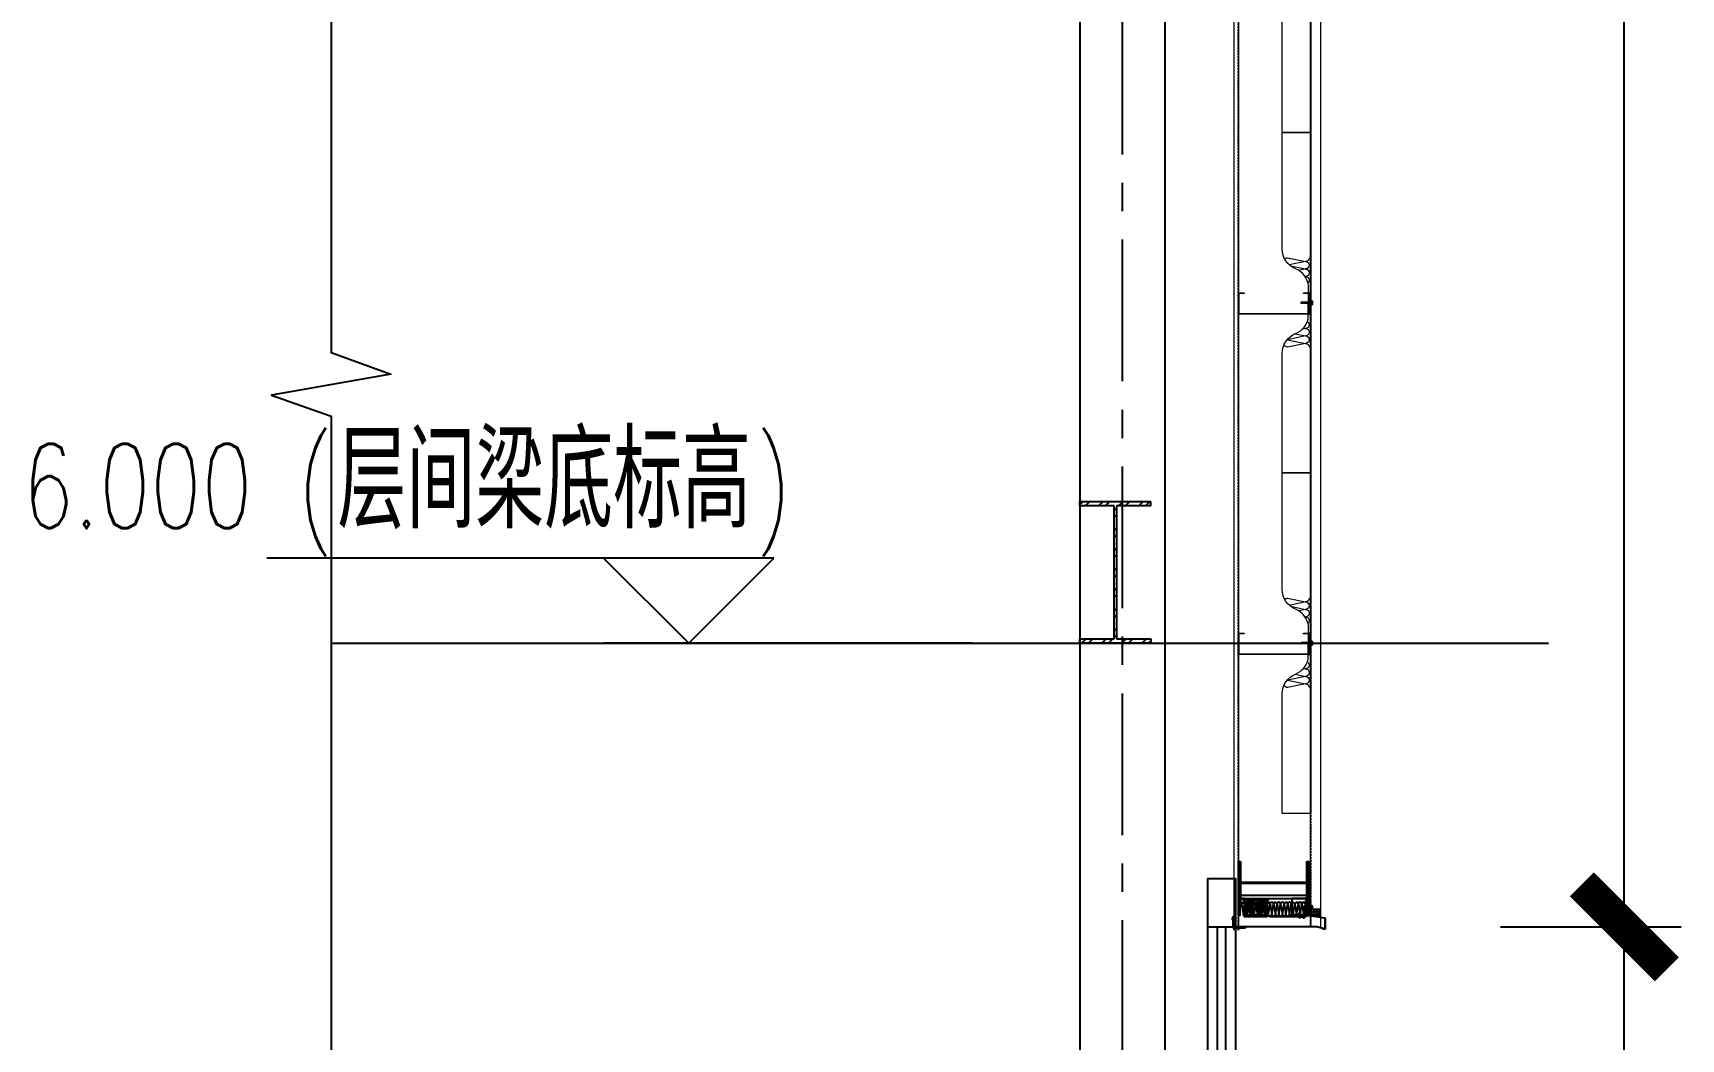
# Model space of a CAD drawing. Extents: x 220580 to 2027826, y -309201 to 71987.
# Drawn here: x 400218 to 406030, y -160675 to -157128 of the extents above; entities that cross this region are included whole.
import ezdxf
from ezdxf.enums import TextEntityAlignment as Align

# ---------------------------------------------------------------- set-up
doc = ezdxf.new("R2010")
doc.units = 0
for name, pattern in [('__DASH', [0.35, 0.25, -0.1]), ('CENTER', [2, 1.25, -0.25, 0.25, -0.25]), ('DOTE', [2.42, 2, -0.2, 0.02, -0.2]), ('ZN-DASH', [0.35, 0.25, -0.1])]:
    doc.linetypes.add(name, pattern=pattern)
for name, color, linetype in [('!ZN1-填充-8', 8, 'Continuous'), ('!ZN3-不锈钢板幕墙-7', 7, 'Continuous'), ('!ZN3-玻璃幕墙-4', 4, 'Continuous'), ('!ZN4-辅助材料-1', 1, 'Continuous'), ('!ZN4-配件-11', 11, 'Continuous'), ('!ZN5-钢材投影-40', 40, 'Continuous'), ('!ZN5-钢材断面-2', 2, 'Continuous'), ('!ZN6-虚线-8', 8, 'ZN-DASH'), ('0_SEALING', 40, 'Continuous'), ('1 轴线 辅助线', 1, 'CENTER'), ('11紧固件', 11, 'Continuous'), ('3符号', 173, 'Continuous'), ('A-AXIS-DOTE', 14, 'DOTE'), ('A-LIN-V', 9, 'Continuous'), ('A-WINDOW', 140, 'Continuous'), ('A_Hatch', 8, 'Continuous'), ('DIM', 173, 'Continuous'), ('DIM_ELEV', 3, 'Continuous'), ('Fill', 8, 'Continuous'), ('PUB_TEXT', 7, 'Continuous'), ('建-墙-填充', 8, 'Continuous'), ('建-柱-钢', 9, 'Continuous'), ('焊缝', 8, 'Continuous')]:
    doc.layers.add(name, color=color, linetype=linetype)
for name, color, linetype, lineweight in [('0_FLASHING', 6, 'Continuous', 25), ('0_PURLIN-CON', 253, 'Continuous', 15), ('0_SCREW RIVET', 4, 'Continuous', 15), ('彩钢板', 6, 'Continuous', 15), ('防火岩棉', 252, 'Continuous', 13)]:
    doc.layers.add(name, color=color, linetype=linetype, lineweight=lineweight)
doc.layers.add('0_INSULATION', color=252, linetype='Continuous', lineweight=9, transparency=0.2)
doc.styles.add('_TCH_DIM', font='SIMPLEX', dxfattribs={"bigfont": 'GBCBIG'})
doc.styles.add('DHTEXT-1', font='ROMANS.shx', dxfattribs={"width": 0.7, "bigfont": 'CHINESE.shx'})
doc.dimstyles.new('ZN200', dxfattribs={"dimscale": 200, "dimtxt": 2.5, "dimasz": 1.5, "dimexe": 1, "dimexo": 2, "dimgap": 0.9, "dimtad": 1, "dimdec": 0, "dimdsep": 46, "dimtxsty": 'DHTEXT-1', "dimblk": 'ARCHTICK', "dimcen": 2.5, "dimclrd": 173, "dimclre": 173, "dimclrt": 7, "dimazin": 2, "dimtfac": 1, "dimtdec": 0, "dimtix": 1, "dimtmove": 2, "dimatfit": 3, "dimfxl": 0, "dimtolj": 1, "dimtzin": 0, "dimarcsym": 0})

# ---------------------------------------------------------------- blocks, each defined once
blk = doc.blocks.new('_ArchTick')
at = {"color": 0, "linetype": 'ByBlock', "const_width": 0.4}
blk.add_lwpolyline([(-0.5, -0.5), (0.5, 0.5)], dxfattribs=at)
blk = doc.blocks.new('*D866')
at = {"layer": 'Defpoints', "color": 0, "ltscale": 2, "transparency": 16777216}
for p in [(404993.2, -150779.4), (405830.1, -150779.4), (404993.2, -160279.4)]:
    blk.add_point(p, dxfattribs=at)
at = {"layer": 'DIM', "color": 173, "linetype": 'ByBlock', "lineweight": -2, "ltscale": 2, "transparency": 16777216}
for p, q in [((405393.2, -150779.4), (406030.1, -150779.4)), ((405830.1, -160279.4), (405830.1, -150779.4)), ((405393.2, -160279.4), (406030.1, -160279.4))]:
    blk.add_line(p, q, dxfattribs=at)
at = {"layer": 'DIM', "color": 173, "lineweight": -2, "ltscale": 2, "transparency": 16777216, "xscale": 300, "yscale": 300, "zscale": 300}
for p, rotation in [((405830.1, -150779.4), 90), ((405830.1, -160279.4), 270)]:
    blk.add_blockref('_ArchTick', p, dxfattribs=dict(at, rotation=rotation))
at = {"layer": 'DIM', "color": 7, "ltscale": 2, "transparency": 16777216, "insert": (405400.1, -155529.4), "char_height": 500, "attachment_point": 5, "rotation": 90, "style": 'DHTEXT-1'}
blk.add_mtext('\\A1;9500', dxfattribs=at)
blk = doc.blocks.new('*D867')
at = {"layer": 'Defpoints', "color": 0, "ltscale": 2, "transparency": 16777216}
for p in [(404993.2, -160279.4), (405830.1, -160279.4), (404993.2, -165279.4)]:
    blk.add_point(p, dxfattribs=at)
at = {"layer": 'DIM', "color": 173, "linetype": 'ByBlock', "lineweight": -2, "ltscale": 2, "transparency": 16777216}
for p, q in [((405393.2, -160279.4), (406030.1, -160279.4)), ((405830.1, -165279.4), (405830.1, -160279.4)), ((405393.2, -165279.4), (406030.1, -165279.4))]:
    blk.add_line(p, q, dxfattribs=at)
at = {"layer": 'DIM', "color": 173, "lineweight": -2, "ltscale": 2, "transparency": 16777216, "xscale": 300, "yscale": 300, "zscale": 300}
for p, rotation in [((405830.1, -160279.4), 90), ((405830.1, -165279.4), 270)]:
    blk.add_blockref('_ArchTick', p, dxfattribs=dict(at, rotation=rotation))
at = {"layer": 'DIM', "color": 7, "ltscale": 2, "transparency": 16777216, "insert": (405400.1, -162779.4), "char_height": 500, "attachment_point": 5, "rotation": 90, "style": 'DHTEXT-1'}
blk.add_mtext('\\A1;5000', dxfattribs=at)
blk = doc.blocks.new('$紧固件$00000145')
at = {"layer": '0_SCREW RIVET'}
for p, q in [((-1.7, 9.4), (-1.7, 7.2)), ((-1.7, 6.7), (-1.7, 5)), ((-1.7, 4.5), (-1.7, 2.8)), ((-1.7, 2.3), (-1.7, 0.6)), ((-1.7, 0.1), (-1.7, -1.6)), ((2.8, 9.4), (2.8, 7.6)), ((2.8, 7.1), (2.8, 5.4)), ((2.8, 4.9), (2.8, 3.2)), ((2.8, 2.7), (2.8, 1)), ((2.8, 0.5), (2.8, -1.2)), ((-1.7, -2.1), (-1.7, -3.8)), ((-1.7, -4.3), (-1.7, -6)), ((-1.7, -6.5), (-1.7, -8.2)), ((-1.7, -8.7), (-1.7, -10.5)), ((-1.7, -11), (-1.7, -12.7)), ((-1.7, -13.2), (-1.7, -14.9)), ((-1.7, -15.4), (-1.7, -17.1)), ((-1.7, -17.6), (-1.7, -19.3)), ((-1.7, -19.8), (-1.7, -24.8)), ((-1.7, -24.8), (0.5, -26.6)), ((0.5, -26.6), (2.8, -24.8)), ((2.8, -1.7), (2.8, -3.4)), ((2.8, -3.9), (2.8, -5.6)), ((2.8, -6.1), (2.8, -7.8)), ((2.8, -8.3), (2.8, -10.1)), ((2.8, -10.6), (2.8, -12.3)), ((2.8, -12.8), (2.8, -14.5)), ((2.8, -15), (2.8, -16.7)), ((2.8, -17.2), (2.8, -18.9)), ((2.8, -19.4), (2.8, -24.8))]:
    blk.add_line(p, q, dxfattribs=at)
blk.add_lwpolyline([(-6.5, 12.1, -0.414214), (-2.5, 16.1), (3.5, 16.1, -0.414214), (7.5, 12.1), (7.5, 12.2), (7.5, 11.4), (-6.5, 11.4), (-6.5, 12.2)], format="xyb", close=True, dxfattribs=at)
for points in [[(-4, 11.4), (5, 11.4), (5, 9.4), (-4, 9.4)], [(-1.7, 6.7), (2.8, 7.1), (3.3, 7.4), (2.8, 7.6), (-1.7, 7.2), (-2.2, 6.9)], [(-1.7, 4.5), (2.8, 4.9), (3.3, 5.2), (2.8, 5.4), (-1.7, 5), (-2.2, 4.7)], [(-1.7, 2.3), (2.8, 2.7), (3.3, 3), (2.8, 3.2), (-1.7, 2.8), (-2.2, 2.5)], [(-1.7, 0.1), (2.8, 0.5), (3.3, 0.8), (2.8, 1), (-1.7, 0.6), (-2.2, 0.3)], [(-1.7, -2.1), (2.8, -1.7), (3.3, -1.4), (2.8, -1.2), (-1.7, -1.6), (-2.2, -1.9)], [(-1.7, -4.3), (2.8, -3.9), (3.3, -3.6), (2.8, -3.4), (-1.7, -3.8), (-2.2, -4.1)], [(-1.7, -6.5), (2.8, -6.1), (3.3, -5.8), (2.8, -5.6), (-1.7, -6), (-2.2, -6.3)], [(-1.7, -8.7), (2.8, -8.3), (3.3, -8.1), (2.8, -7.8), (-1.7, -8.2), (-2.2, -8.5)], [(-1.7, -11), (2.8, -10.6), (3.3, -10.3), (2.8, -10.1), (-1.7, -10.5), (-2.2, -10.7)], [(-1.7, -13.2), (2.8, -12.8), (3.3, -12.5), (2.8, -12.3), (-1.7, -12.7), (-2.2, -13)], [(-1.7, -15.4), (2.8, -15), (3.3, -14.7), (2.8, -14.5), (-1.7, -14.9), (-2.2, -15.2)], [(-1.7, -17.6), (2.8, -17.2), (3.3, -16.9), (2.8, -16.7), (-1.7, -17.1), (-2.2, -17.4)]]:
    blk.add_lwpolyline(points, close=True, dxfattribs=at)
for points in [[(1.7, -19), (-1.7, -19.3), (-2.2, -19.6), (-1.7, -19.8), (1.6, -19.5)], [(0.5, -26.6), (1.9, -18), (2.5, -19.4), (2.5, -19.4), (2.8, -19.9)], [(2.3, -18.9), (2.8, -18.9), (3.3, -19.1), (2.8, -19.4), (2.5, -19.4)]]:
    blk.add_lwpolyline(points, dxfattribs=at)
blk = doc.blocks.new('*U617')
at = {"layer": '0_INSULATION'}
for p, q in [((114761.4, -53978.9), (114793, -53985.5)), ((114793, -53985.5), (114764.4, -53991.4)), ((114766.5, -53993.1), (114793, -53998.6)), ((114793, -53998.6), (114781.2, -54001)), ((114793, -54103.5), (114787.5, -54104.6)), ((114789.3, -54102.7), (114793, -54103.5)), ((114793, -54116.6), (114761.4, -54123.2)), ((114761.4, -54123.2), (114793, -54129.7)), ((114793, -54129.7), (114761.4, -54136.3)), ((114774.8, -54112.8), (114793, -54116.6))]:
    blk.add_line(p, q, dxfattribs=at)
blk.add_lwpolyline([(114802.2, -53758.1), (114802.2, -54358.1), (114752.2, -54358.1), (114752.2, -54147.5, -0.323318), (114775.7, -54112.5, 0.242761), (114797.7, -54086.4), (114798.1, -54027, 0.256774), (114775.7, -53998.1, -0.323318), (114752.2, -53963.1), (114752.2, -53758.1)], format="xyb", close=True, dxfattribs=at)
at = {"layer": '0_INSULATION', "extrusion": (0, 0, -1)}
for centre, start_param, end_param in [((114761.4, -53985.5), 5.406397, 6.283185), ((114793, -53978.9), 1.570796, 3.141593), ((114793, -53992), 0, 1.570796), ((114793, -53992), 1.570796, 3.141593), ((114793, -54005.2), 0, 1.570796), ((114793, -54005.2), 1.570796, 3.141593), ((114793, -54018.3), 0, 1.570796), ((114793, -54018.3), 1.570796, 2.416555), ((114793, -54096.9), 1.570796, 3.141593), ((114793, -54110), 0, 1.570796), ((114793, -54110), 1.570796, 3.141593), ((114793, -54096.9), 0.524657, 1.570796), ((114761.4, -54129.7), 3.141593, 4.407145), ((114761.4, -54129.7), 6.139662, 6.283185), ((114761.4, -54116.6), 3.141593, 3.269368), ((114793, -54123.1), 0, 1.570796), ((114793, -54123.1), 1.570796, 3.141593), ((114793, -54136.3), 0, 1.570796)]:
    blk.add_ellipse(centre, major_axis=(0, 6.56), ratio=0.988253, start_param=start_param, end_param=end_param, dxfattribs=at)
blk = doc.blocks.new('*U1967')
at = {"layer": '0_PURLIN-CON', "linetype": 'ByBlock', "lineweight": -2}
h = blk.add_hatch(dxfattribs=at)
h.set_pattern_fill('ANSI32', color=256, scale=2, angle=2.86241)
h.set_pattern_definition([(47.862405, (-81115.591, 63372.253), (-7.0631283, 6.3904494), []), (47.862405, (-81111.1065, 63372.477), (-7.0631283, 6.3904494), [])])
edge = h.paths.add_edge_path()
edge.add_line((75, 20), (75, 5))
edge.add_arc((70, 5), 5, -90, 0, ccw=False)
edge.add_line((70, 0), (5, 0))
edge.add_arc((5, 5), 5, 180, 270, ccw=False)
edge.add_line((0, 5), (0, 245))
edge.add_arc((5, 245), 5, 90, 180, ccw=False)
edge.add_line((5, 250), (70, 250))
edge.add_arc((70, 245), 5, 0, 90, ccw=False)
edge.add_line((75, 245), (75, 230))
edge.add_line((75, 230), (73, 230))
edge.add_line((73, 230), (73, 245))
edge.add_arc((70, 245), 3, 0, 90)
edge.add_line((70, 248), (5, 248))
edge.add_arc((5, 245), 3, 90, 180)
edge.add_line((2, 245), (2, 5))
edge.add_arc((5, 5), 3, 180, 270)
edge.add_line((5, 2), (70, 2))
edge.add_arc((70, 5), 3, 270, 360)
edge.add_line((73, 5), (73, 20))
edge.add_line((73, 20), (75, 20))
at = {"color": 0, "linetype": 'ByBlock'}
for p in [(0, 250), (75, 250), (0, 0), (75, 0)]:
    blk.add_point(p, dxfattribs=at)
at = {"layer": '0_PURLIN-CON', "linetype": 'ByBlock', "lineweight": -2}
blk.add_lwpolyline([(75, 20), (75, 5, -0.414214), (70, 0), (5, 0, -0.414214), (0, 5), (0, 245, -0.414214), (5, 250), (70, 250, -0.414214), (75, 245), (75, 230), (73, 230), (73, 245, 0.414214), (70, 248), (5, 248, 0.414214), (2, 245), (2, 5, 0.414214), (5, 2), (70, 2, 0.414214), (73, 5), (73, 20)], format="xyb", close=True, dxfattribs=at)
blk = doc.blocks.new('*U611')
at = {"layer": '0_INSULATION'}
for p, q in [((114761.4, -53978.9), (114793, -53985.5)), ((114793, -53985.5), (114764.4, -53991.4)), ((114766.5, -53993.1), (114793, -53998.6)), ((114793, -53998.6), (114781.2, -54001)), ((114793, -54103.5), (114787.5, -54104.6)), ((114789.3, -54102.7), (114793, -54103.5)), ((114793, -54116.6), (114761.4, -54123.2)), ((114761.4, -54123.2), (114793, -54129.7)), ((114793, -54129.7), (114761.4, -54136.3)), ((114774.8, -54112.8), (114793, -54116.6))]:
    blk.add_line(p, q, dxfattribs=at)
blk.add_lwpolyline([(114802.2, -53758.1), (114802.2, -54358.1), (114752.2, -54358.1), (114752.2, -54147.5, -0.323318), (114775.7, -54112.5, 0.242761), (114797.7, -54086.4), (114798.1, -54027, 0.256774), (114775.7, -53998.1, -0.323318), (114752.2, -53963.1), (114752.2, -53758.1)], format="xyb", close=True, dxfattribs=at)
at = {"layer": '0_INSULATION', "extrusion": (0, 0, -1)}
for centre, start_param, end_param in [((114761.4, -53985.5), 5.406397, 6.283185), ((114793, -53978.9), 1.570796, 3.141593), ((114793, -53992), 0, 1.570796), ((114793, -53992), 1.570796, 3.141593), ((114793, -54005.2), 0, 1.570796), ((114793, -54005.2), 1.570796, 3.141593), ((114793, -54018.3), 0, 1.570796), ((114793, -54018.3), 1.570796, 2.416555), ((114793, -54096.9), 1.570796, 3.141593), ((114793, -54110), 0, 1.570796), ((114793, -54110), 1.570796, 3.141593), ((114793, -54096.9), 0.524657, 1.570796), ((114761.4, -54129.7), 3.141593, 4.407145), ((114761.4, -54129.7), 6.139662, 6.283185), ((114761.4, -54116.6), 3.141593, 3.269368), ((114793, -54123.1), 0, 1.570796), ((114793, -54123.1), 1.570796, 3.141593), ((114793, -54136.3), 0, 1.570796)]:
    blk.add_ellipse(centre, major_axis=(0, 6.56), ratio=0.988253, start_param=start_param, end_param=end_param, dxfattribs=at)
blk = doc.blocks.new('*U612')
at = {"layer": '0_INSULATION'}
for p, q in [((114761.4, -53978.9), (114793, -53985.5)), ((114793, -53985.5), (114764.4, -53991.4)), ((114766.5, -53993.1), (114793, -53998.6)), ((114793, -53998.6), (114781.2, -54001)), ((114793, -54103.5), (114787.5, -54104.6)), ((114789.3, -54102.7), (114793, -54103.5)), ((114793, -54116.6), (114761.4, -54123.2)), ((114761.4, -54123.2), (114793, -54129.7)), ((114793, -54129.7), (114761.4, -54136.3)), ((114774.8, -54112.8), (114793, -54116.6))]:
    blk.add_line(p, q, dxfattribs=at)
blk.add_lwpolyline([(114802.2, -53758.1), (114802.2, -54358.1), (114752.2, -54358.1), (114752.2, -54147.5, -0.323318), (114775.7, -54112.5, 0.242761), (114797.7, -54086.4), (114798.1, -54027, 0.256774), (114775.7, -53998.1, -0.323318), (114752.2, -53963.1), (114752.2, -53758.1)], format="xyb", close=True, dxfattribs=at)
at = {"layer": '0_INSULATION', "extrusion": (0, 0, -1)}
for centre, start_param, end_param in [((114761.4, -53985.5), 5.406397, 6.283185), ((114793, -53978.9), 1.570796, 3.141593), ((114793, -53992), 0, 1.570796), ((114793, -53992), 1.570796, 3.141593), ((114793, -54005.2), 0, 1.570796), ((114793, -54005.2), 1.570796, 3.141593), ((114793, -54018.3), 0, 1.570796), ((114793, -54018.3), 1.570796, 2.416555), ((114793, -54096.9), 1.570796, 3.141593), ((114793, -54110), 0, 1.570796), ((114793, -54110), 1.570796, 3.141593), ((114793, -54096.9), 0.524657, 1.570796), ((114761.4, -54129.7), 3.141593, 4.407145), ((114761.4, -54129.7), 6.139662, 6.283185), ((114761.4, -54116.6), 3.141593, 3.269368), ((114793, -54123.1), 0, 1.570796), ((114793, -54123.1), 1.570796, 3.141593), ((114793, -54136.3), 0, 1.570796)]:
    blk.add_ellipse(centre, major_axis=(0, 6.56), ratio=0.988253, start_param=start_param, end_param=end_param, dxfattribs=at)
blk = doc.blocks.new('$紧固件$00000029')
at = {"layer": '0_SCREW RIVET'}
for p, q in [((-4.5, 1), (4.5, 1)), ((-2.5, 1), (-2.5, -6)), ((2.5, 1), (2.5, -6)), ((-2.5, -6), (2.5, -6)), ((-2.5, -8), (2.5, -8))]:
    blk.add_line(p, q, dxfattribs=at)
blk.add_lwpolyline([(-4.5, 1, -0.147667), (-1.5, 2.8), (1.5, 2.8, -0.147667), (4.5, 1)], format="xyb", dxfattribs=at)
for centre, start, end in [((-2.5, -7), 90, 270), ((2.5, -7), 270, 90)]:
    blk.add_arc(centre, 1, start, end, dxfattribs=at)
blk = doc.blocks.new('*U586')
at = {"color": 0, "linetype": 'CENTER', "ltscale": 3}
blk.add_line((-5.4, 0), (17.7, 0), dxfattribs=at)
at = {"linetype": 'ByBlock', "ltscale": 10}
for p, q in [((0, 1.8), (12.4, 1.8)), ((1, 2.4), (1.7, -2.4)), ((2.6, 2.4), (3.3, -2.4)), ((4.2, 2.4), (4.9, -2.4)), ((5.8, 2.4), (6.5, -2.4)), ((7.4, 2.4), (8.1, -2.4)), ((9, 2.4), (9.7, -2.4)), ((10.6, 2.4), (11.3, -2.4)), ((12.4, 1.8), (16, 0)), ((16, 0), (12.4, -1.8)), ((12.4, -1.8), (0, -1.8))]:
    blk.add_line(p, q, dxfattribs=at)
blk.add_lwpolyline([(-3.3, 0.4), (-3.7, 0.4, -0.147478), (-2.1, 4.8), (0, 4.8), (0, -4.7), (-2.1, -4.7, -0.147478), (-3.7, -0.4), (-3.3, -0.4)], format="xyb", close=True, dxfattribs=at)
for points in [[(1.3, -1.8), (0.6, 1.8), (1, 2.4), (1.3, 1.8), (2, -1.8), (1.7, -2.4)], [(2.9, -1.8), (2.2, 1.8), (2.6, 2.4), (2.9, 1.8), (3.6, -1.8), (3.3, -2.4)], [(4.5, -1.8), (3.8, 1.8), (4.2, 2.4), (4.5, 1.8), (5.2, -1.8), (4.9, -2.4)], [(6.1, -1.8), (5.4, 1.8), (5.8, 2.4), (6.1, 1.8), (6.8, -1.8), (6.5, -2.4)], [(7.7, -1.8), (7, 1.8), (7.4, 2.4), (7.7, 1.8), (8.4, -1.8), (8.1, -2.4)], [(9.3, -1.8), (8.6, 1.8), (9, 2.4), (9.3, 1.8), (10, -1.8), (9.7, -2.4)], [(10.9, -1.8), (10.2, 1.8), (10.6, 2.4), (10.9, 1.8), (11.6, -1.8), (11.3, -2.4)]]:
    blk.add_lwpolyline(points, close=True, dxfattribs=at)
at = {"layer": 'Defpoints', "color": 0, "ltscale": 10, "style": 'DHTEXT-1', "width": 0.7}
blk.add_text('4.8', height=1, rotation=90, dxfattribs=at).set_placement((-0.5, -1.4), align=Align.CENTER)
blk = doc.blocks.new('ZN-角钢56X56X5')
at = {"layer": '!ZN1-填充-8'}
h = blk.add_hatch(dxfattribs=at)
h.set_pattern_fill('ANSI32', color=256, scale=0.5, style=0)
edge = h.paths.add_edge_path()
edge.add_line((0, 0), (0, 56))
edge.add_line((0, 56), (3.3, 56))
edge.add_arc((3.3, 54.3), 1.67, 0, 90, ccw=False)
edge.add_line((5, 54.3), (5, 11))
edge.add_arc((11, 11), 6, 180, 270)
edge.add_line((11, 5), (54.3, 5))
edge.add_arc((54.3, 3.3), 1.67, 0, 90, ccw=False)
edge.add_line((56, 3.3), (56, 0))
edge.add_line((56, 0), (0, 0))
at = {"layer": '!ZN5-钢材断面-2'}
blk.add_lwpolyline([(0, 0), (0, 56), (3.3, 56, -0.414214), (5, 54.3), (5, 11, 0.414214), (11, 5), (54.3, 5, -0.414214), (56, 3.3), (56, 0), (0, 0)], format="xyb", dxfattribs=at)
blk = doc.blocks.new('*U587')
at = {"layer": '!ZN5-钢材断面-2', "extrusion": (0, 0, -1), "zscale": -1, "rotation": 90}
blk.add_blockref('ZN-角钢56X56X5', (0, 0), dxfattribs=at)
blk = doc.blocks.new('20250910091815', base_point=(-74076.4, -110402.8))
at = {"layer": 'A_Hatch'}
h = blk.add_hatch(dxfattribs=at)
h.set_pattern_fill('ANSI32', color=256)
h.set_pattern_definition([(45, (0, 0), (-3.36759605, 3.36759605), []), (45, (2.245, 0), (-3.36759605, 3.36759605), [])])
h.paths.add_polyline_path([(-74326.4, -110327.8), (-74326.4, -110477.8), (-74318.4, -110477.8), (-74318.4, -110405), (-74084.4, -110405), (-74084.4, -110477.8), (-74076.4, -110477.8), (-74076.4, -110327.8), (-74084.4, -110327.8), (-74084.4, -110400.5), (-74318.4, -110400.5), (-74318.4, -110327.8)])
at = {"layer": '!ZN5-钢材投影-40', "ltscale": 0.3}
for p, q in [((-74326.4, -110477.8), (-74326.4, -110327.8)), ((-74326.4, -110327.8), (-74318.4, -110327.8)), ((-74318.4, -110327.8), (-74318.4, -110400.5)), ((-74084.4, -110400.5), (-74084.4, -110327.8)), ((-74084.4, -110327.8), (-74076.4, -110327.8)), ((-74076.4, -110327.8), (-74076.4, -110477.8)), ((-74318.4, -110400.5), (-74084.4, -110400.5)), ((-74084.4, -110405), (-74318.4, -110405)), ((-74318.4, -110405), (-74318.4, -110477.8)), ((-74084.4, -110477.8), (-74084.4, -110405)), ((-74318.4, -110477.8), (-74326.4, -110477.8)), ((-74076.4, -110477.8), (-74084.4, -110477.8))]:
    blk.add_line(p, q, dxfattribs=at)
blk = doc.blocks.new('*U2081')
at = {"color": 0, "linetype": 'CENTER', "ltscale": 3}
for p, q in [((-14.3, 0), (14.3, 0)), ((0, 14.3), (0, -14.3))]:
    blk.add_line(p, q, dxfattribs=at)
at = {"linetype": 'ByBlock', "ltscale": 10}
blk.add_lwpolyline([(9, 5.2), (0, 10.4), (-9, 5.2), (-9, -5.2), (0, -10.4), (9, -5.2)], close=True, dxfattribs=at)
for radius in [12, 9, 6]:
    blk.add_circle((0, 0), radius, dxfattribs=at)
blk.add_arc((0, 0), 5.19, 180, 90, dxfattribs=at)
blk = doc.blocks.new('20180403.16475379')
at = {"layer": '!ZN1-填充-8', "ltscale": 2}
blk.add_hatch(color=8, dxfattribs=at).paths.add_polyline_path([(0, -6), (0, 0), (6, 0, -0.414214)])
blk.add_lwpolyline([(0, 0), (0, -6, 0.414214), (6, 0)], format="xyb", dxfattribs=at)
blk = doc.blocks.new('20250910094206', base_point=(-74703, -110250.6))
at = {"layer": '!ZN4-辅助材料-1'}
for points in [[(-74780.5, -110258.1, 0.57735), (-74784, -110264.1, -0.267949), (-74780.5, -110262.1, 0.57735), (-74784, -110268.1, -0.267949), (-74780.5, -110266.1, 0.57735), (-74784, -110272.1, -0.267949), (-74780.5, -110270.1, 0.57735), (-74784, -110276.1, -0.267949), (-74780.5, -110274.1, 0.57735), (-74784, -110280.1, -0.267949), (-74780.5, -110278.1, 0.57735), (-74784, -110284.1, -0.267949), (-74780.5, -110282.1, 1), (-74780.5, -110290.1, 1)], [(-74715.5, -110258.1, -0.57735), (-74712.1, -110264.1, 0.267949), (-74715.5, -110262.1, -0.57735), (-74712.1, -110268.1, 0.267949), (-74715.5, -110266.1, -0.57735), (-74712.1, -110272.1, 0.267949), (-74715.5, -110270.1, -0.57735), (-74712.1, -110276.1, 0.267949), (-74715.5, -110274.1, -0.57735), (-74712.1, -110280.1, 0.267949), (-74715.5, -110278.1, -0.57735), (-74712.1, -110284.1, 0.267949), (-74715.5, -110282.1, -1), (-74715.5, -110290.1, -1)]]:
    blk.add_lwpolyline(points, format="xyb", dxfattribs=at)
at = {"layer": '!ZN5-钢材投影-40', "ltscale": 1000}
blk.add_line((-74708, -110243.6), (-74788, -110243.6), dxfattribs=at)
at = {"layer": '!ZN5-钢材投影-40'}
for points in [[(-74708, -110300.6), (-74788, -110300.6), (-74788, -110235.6), (-74708, -110235.6)], [(-74715.5, -110258.1), (-74715.5, -110293.1), (-74780.5, -110293.1), (-74780.5, -110258.1), (-74715.5, -110258.1)]]:
    blk.add_lwpolyline(points, close=True, dxfattribs=at)
at = {"layer": '焊缝', "ltscale": 500}
for points in [[(-74765.1, -110235.6, -0.57735), (-74771.1, -110239, 0.267949), (-74769.1, -110235.6, -0.57735), (-74775.1, -110239, 0.267949), (-74773.1, -110235.6, -0.57735), (-74779.1, -110239, 0.267949), (-74777.1, -110235.6, -0.57735), (-74783.1, -110239, 0.267949), (-74781.1, -110235.6, -0.57735), (-74787.1, -110239, 0.267949), (-74785.1, -110235.6, -0.332827), (-74788, -110239.4, -0.332827)], [(-74708, -110239.4, -0.20511), (-74711.1, -110239, 0.267949), (-74709.1, -110235.6, -0.57735), (-74715.1, -110239, 0.267949), (-74713.1, -110235.6, -0.57735), (-74719.1, -110239, 0.267949), (-74717.1, -110235.6, -0.57735), (-74723.1, -110239, 0.267949), (-74721.1, -110235.6, -0.57735), (-74727.1, -110239, 0.267949), (-74725.1, -110235.6, -0.57735), (-74731.1, -110239, 0.267949), (-74729.1, -110235.6, -0.57735), (-74735.1, -110239, 0.267949), (-74733.1, -110235.6, -0.57735), (-74739.1, -110239, 0.267949), (-74737.1, -110235.6, -0.57735), (-74743.1, -110239, 0.267949), (-74741.1, -110235.6, -0.57735), (-74747.1, -110239, 0.267949), (-74745.1, -110235.6, -0.57735), (-74751.1, -110239, 0.267949), (-74749.1, -110235.6, -0.57735), (-74755.1, -110239, 0.267949), (-74753.1, -110235.6, -0.57735), (-74759.1, -110239, 0.267949), (-74757.1, -110235.6, -0.57735), (-74763.1, -110239, 0.267949), (-74761.1, -110235.6, -0.57735), (-74767.1, -110239)]]:
    blk.add_lwpolyline(points, format="xyb", dxfattribs=at)
at = {"layer": '!ZN3-玻璃幕墙-4', "ltscale": 1000, "rotation": 270}
blk.add_blockref('20180403.16475379', (-74788, -110235.6), dxfattribs=at)
at = {"layer": '!ZN3-玻璃幕墙-4', "ltscale": 1000, "xscale": -1, "rotation": 90}
blk.add_blockref('20180403.16475379', (-74708, -110235.6), dxfattribs=at)
at = {"layer": '!ZN4-配件-11', "color": 1, "ltscale": 1000, "xscale": -1, "rotation": 90}
for p in [(-74763, -110275.6), (-74733, -110275.6)]:
    blk.add_blockref('*U2081', p, dxfattribs=at)

msp = doc.modelspace()

# ---------------------------------------------------------------- hatches: boundary and pattern name
at = {"layer": '!ZN1-填充-8'}
h = msp.add_hatch(dxfattribs=at)
h.set_pattern_fill('ANSI32', color=256, scale=0.5, style=0)
h.set_pattern_definition([(45, (476218.8701, -48182.1967), (-1.683798023, 1.683798023), []), (45, (476219.9927, -48182.1967), (-1.683798023, 1.683798023), [])])
h.paths.add_polyline_path([(404473.9, -160199.4), (404468.9, -160199.4), (404468.9, -160239.4), (404473.9, -160239.4)])
h = msp.add_hatch(dxfattribs=at)
h.set_pattern_fill('AR-SAND', color=256, scale=0.5, angle=90, style=0)
h.set_pattern_definition([(127.5, (476218.8701, -48182.1967), (-1.223533093, -0.0400007824), [0, -0.9652, 0, -1.0795, 0, -1.031875]), (97.5, (476218.8701, -48182.1967), (-1.792062751, 1.123808208), [0, -0.5207, 0, -0.86995, 0, -0.333375]), (57.5, (476218.8701, -48182.9778), (-0.003592962, 1.977480926), [0, -0.3175, 0, -1.143, 0, -1.49225]), (47.5, (476218.8701, -48182.9778), (-0.557323308, 1.908891131), [0, -0.15875, 0, -0.7493, 0, -0.85725])])
edge = h.paths.add_edge_path()
edge.add_arc((404708.1, -160246.8), 7.19, 138.79051, 183.39249)
edge.add_line((404700.9, -160247.2), (404692, -160242))
edge.add_line((404692, -160242), (404691.7, -160242))
edge.add_line((404691.7, -160242), (404694.2, -160242))
edge.add_line((404694.2, -160242), (404702.7, -160242))
at = {"layer": '0_SEALING'}
h = msp.add_hatch(dxfattribs=at)
h.set_pattern_fill('ANSI37', color=256, scale=5)
h.set_pattern_definition([(45, (476218.87, -48182.197), (-5.61266008, 5.61266008), []), (135, (476218.87, -48182.197), (-5.61266008, -5.61266008), [])])
h.paths.add_polyline_path([(404759.1, -160218.4), (404725.1, -160218.4), (404725.1, -160238.4), (404759.1, -160238.4)])
at = {"layer": '建-墙-填充'}
h = msp.add_hatch(dxfattribs=at)
h.set_pattern_fill('金属', color=6, scale=20, style=0)
h.set_pattern_definition([(45, (1967176.156, -735936.803), (-35.355339, 35.355339), []), (45, (1967199.727, -735936.803), (-35.355339, 35.355339), [])])
h.paths.add_polyline_path([(403909.9, -158779.4), (404159.9, -158779.4), (404159.9, -158795.4), (404038.9, -158795.4), (404038.9, -159263.4), (404159.9, -159263.4), (404159.9, -159279.4), (403909.9, -159279.4), (403909.9, -159263.4), (404030.9, -159263.4), (404030.9, -158795.4), (403909.9, -158795.4)])

# ---------------------------------------------------------------- linework, layer by layer
at = {"layer": '!ZN3-不锈钢板幕墙-7', "ltscale": 4}
for p, q in [((404576.5, -160242), (404672.2, -160242)), ((404672.2, -160243.5), (404578, -160243.5))]:
    msp.add_line(p, q, dxfattribs=at)
at = {"layer": '!ZN3-不锈钢板幕墙-7', "ltscale": 1000}
msp.add_lwpolyline([(404658.9, -160178.5), (404718.9, -160178.5), (404718.9, -160238.5), (404658.9, -160238.5)], close=True, dxfattribs=at)
at = {"layer": '!ZN3-不锈钢板幕墙-7', "ltscale": 4}
msp.add_lwpolyline([(404672.2, -160242), (404692, -160242), (404700.9, -160247.2), (404700.2, -160248.5), (404691.6, -160243.5), (404672.2, -160243.5)], dxfattribs=at)
at = {"layer": '!ZN4-辅助材料-1', "ltscale": 4}
msp.add_lwpolyline([(404700.9, -160247.2), (404692, -160242), (404692, -160242), (404702.7, -160242, 0.132594), (404700.9, -160247.2)], format="xyb", dxfattribs=at)
at = {"layer": '!ZN5-钢材投影-40', "ltscale": 0.3}
for p, q in [((404476.9, -160167.4), (404710.9, -160167.4)), ((404476.9, -160179.4), (404710.9, -160179.4)), ((404485.5, -160194.4), (404575.5, -160194.4))]:
    msp.add_line(p, q, dxfattribs=at)
at = {"layer": '!ZN5-钢材断面-2'}
msp.add_lwpolyline([(404473.9, -160199.4), (404473.9, -160239.4), (404468.9, -160239.4), (404468.9, -160199.4)], close=True, dxfattribs=at)
at = {"layer": '!ZN6-虚线-8', "ltscale": 30}
for p, q in [((404724.7, -160281.2), (404724.7, -150814.6)), ((404468.3, -154279.4), (404468.3, -160290.8, 0)), ((404724.7, -160279.4), (404724.7, -160279))]:
    msp.add_line(p, q, dxfattribs=at)
at = {"color": 6, "lineweight": 30, "elevation": 0}
msp.add_lwpolyline([(404494.5, -160282.2), (404450.4, -160282.2), (404450.4, -160243.9), (404451.4, -160243.9), (404451.4, -160254.9)], dxfattribs=at)
msp.add_lwpolyline([(404774.2, -160286.2), (404764.8, -160283.8), (404764.1, -160285.2), (404773.6, -160287.6)], close=True)
at = {"layer": '0_FLASHING', "ltscale": 200}
for p, q in [((404718.9, -160171.9), (404718.9, -160239.4)), ((404719.3, -160171.9), (404719.3, -160239.1)), ((404718.9, -160239.4), (404774.3, -160247.5)), ((404719.3, -160239.1), (404774.9, -160247.1)), ((404745.7, -160279), (404458.6, -160279)), ((404745.3, -160279.4), (404458.6, -160279.4)), ((404774.9, -160287.9), (404745.3, -160279.4)), ((404774.3, -160287.5), (404745.7, -160279)), ((404774.3, -160247.5), (404774.3, -160287.5)), ((404774.9, -160247.1), (404774.9, -160287.9))]:
    msp.add_line(p, q, dxfattribs=at)
at = {"layer": '0_FLASHING', "ltscale": 1000}
msp.add_line((404718.9, -160171.9), (404719.3, -160171.9), dxfattribs=at)
at = {"layer": '0_FLASHING', "ltscale": 30}
for p, q in [((404494.5, -160280.7), (404452.9, -160280.7, 0)), ((404494.5, -160282.2, 0), (404494.5, -160280.7))]:
    msp.add_line(p, q, dxfattribs=at)
at = {"layer": '0_SEALING'}
msp.add_lwpolyline([(404759.1, -160218.4), (404725.1, -160218.4), (404725.1, -160238.4), (404759.1, -160238.4)], close=True, dxfattribs=at)
at = {"layer": '1 轴线 辅助线', "ltscale": 400}
msp.add_line((404059.9, -167956.2), (404059.9, -148390.8), dxfattribs=at)
at = {"layer": '11紧固件', "ltscale": 1000}
msp.add_lwpolyline([(404718.9, -160239.4), (404718.9, -160199.4), (404710.9, -160199.4), (404710.9, -160239.4), (404718.9, -160239.4), (404710.9, -160199.4), (404710.9, -160239.4), (404718.9, -160199.4)], dxfattribs=at)
at = {"layer": '3符号'}
msp.add_lwpolyline([(401269.5, -149061), (401269.5, -158254.5), (401479.5, -158330.9), (401059.5, -158405), (401269.5, -158479.5), (401269.5, -167673)], dxfattribs=at)
at = {"layer": 'A-AXIS-DOTE', "linetype": '__DASH', "ltscale": 2}
msp.add_line((401269.5, -159279.4), (405564.4, -159279.4), dxfattribs=at)
at = {"layer": 'A-LIN-V'}
for p, q in [((403909.9, -153579.4), (403909.9, -165279.4)), ((404209.9, -153579.4), (404209.9, -165229.4)), ((404759.7, -160283.1), (404759.7, -160283.5))]:
    msp.add_line(p, q, dxfattribs=at)
at = {"layer": 'A-WINDOW', "color": 253}
for points in [[(404359.7, -160109.4), (404359.7, -160109.4), (404359.7, -160279.4), (404459.7, -160279.4), (404459.7, -160109.4), (404359.7, -160109.4)], [(404359.7, -160279.4), (404359.7, -165279.4)], [(404394.7, -160279.4), (404394.7, -165279.4)]]:
    msp.add_lwpolyline(points, dxfattribs=at)
at = {"layer": 'A-WINDOW', "color": 253, "elevation": 0}
for points in [[(404424.7, -165279.4), (404424.7, -160279.4)], [(404459.7, -165279.4), (404459.7, -160279.4)]]:
    msp.add_lwpolyline(points, dxfattribs=at)
at = {"layer": 'DIM_ELEV'}
for p, q in [((402830.5, -158979.4), (401042.5, -158979.4)), ((402530.5, -159279.4), (402230.5, -158979.4)), ((402530.5, -159279.4), (402830.5, -158979.4)), ((403531.7, -159279.4), (402230.5, -159279.4))]:
    msp.add_line(p, q, dxfattribs=at)
at = {"layer": 'Fill'}
for points in [[(404711.9, -160235.9, -1), (404699.4, -160235.9), (404705.6, -160198.9, 1), (404693.1, -160198.9), (404699.4, -160235.9, -1), (404686.9, -160235.9), (404693.1, -160198.9, 1), (404680.6, -160198.9), (404686.9, -160235.9, -1), (404674.4, -160235.9), (404680.6, -160198.9, 1), (404668.1, -160198.9), (404674.4, -160235.9, -1), (404661.9, -160235.9), (404668.1, -160198.9, 1), (404655.6, -160198.9), (404661.9, -160235.9, -1), (404649.4, -160235.9), (404655.6, -160198.9, 1), (404643.1, -160198.9), (404649.4, -160235.9, -1), (404636.9, -160235.9), (404643.1, -160198.9, 1), (404630.6, -160198.9), (404636.9, -160235.9, -1), (404624.4, -160235.9), (404630.6, -160198.9, 1), (404618.1, -160198.9), (404624.4, -160235.9, -1), (404611.9, -160235.9), (404618.1, -160198.9, 1), (404605.6, -160198.9), (404611.9, -160235.9, -1), (404599.4, -160235.9), (404605.6, -160198.9, 1), (404593.1, -160198.9), (404599.4, -160235.9, -1), (404586.9, -160235.9), (404593.1, -160198.9, 1), (404580.6, -160198.9), (404586.9, -160235.9, -1), (404574.4, -160235.9), (404580.6, -160198.9, 1), (404568.1, -160198.9), (404574.4, -160235.9, -1), (404561.9, -160235.9), (404568.1, -160198.9, 1), (404555.6, -160198.9), (404561.9, -160235.9, -1), (404549.4, -160235.9), (404555.6, -160198.9, 1), (404543.1, -160198.9), (404549.4, -160235.9, -1), (404536.9, -160235.9), (404543.1, -160198.9, 1), (404530.6, -160198.9), (404536.9, -160235.9, -1), (404524.4, -160235.9), (404530.6, -160198.9, 1), (404518.1, -160198.9), (404524.4, -160235.9, -1), (404511.9, -160235.9), (404518.1, -160198.9, 1), (404505.6, -160198.9), (404511.9, -160235.9, -1), (404499.4, -160235.9), (404505.6, -160198.9, 1), (404493.1, -160198.9), (404499.4, -160235.9, -1), (404486.9, -160235.9), (404493.1, -160198.9, 1), (404480.6, -160198.9), (404486.9, -160235.9)], [(404668.6, -160242, -0.25985), (404662.9, -160240, -0.25985)], [(404681.1, -160242, -0.082763), (404679, -160242)], [(404685.3, -160242, 0.250362), (404691.2, -160242, 0.250362)], [(404693.6, -160242, -0.082763), (404691.5, -160242)], [(404697.7, -160242, 0.258426), (404703.8, -160242, 0.258426)], [(404706.1, -160242, -0.082763), (404704, -160242)]]:
    msp.add_lwpolyline(points, format="xyb", dxfattribs=at)
at = {"layer": '建-柱-钢', "color": 6}
for p, q in [((403909.9, -158779.4), (404159.9, -158779.4)), ((403909.9, -158795.4), (403909.9, -158779.4)), ((404159.9, -158795.4), (404159.9, -158779.4)), ((404030.9, -158795.4), (403909.9, -158795.4)), ((404030.9, -159263.4), (404030.9, -158795.4)), ((404159.9, -158795.4), (404038.9, -158795.4)), ((404038.9, -158795.4), (404038.9, -159263.4)), ((403909.9, -159279.4), (403909.9, -159263.4)), ((403909.9, -159263.4), (404030.9, -159263.4)), ((404159.9, -159279.4), (403909.9, -159279.4)), ((404038.9, -159263.4), (404159.9, -159263.4)), ((404159.9, -159263.4), (404159.9, -159279.4))]:
    msp.add_line(p, q, dxfattribs=at)
at = {"layer": '彩钢板', "color": 1}
for p, q in [((404723.9, -160281.1), (404723.9, -150814.6)), ((404759.9, -160279.4), (404759.9, -150814.6)), ((404723.9, -160279.4), (404723.9, -160279)), ((404759.9, -160283.6), (404759.9, -160283.2))]:
    msp.add_line(p, q, dxfattribs=at)
at = {"layer": '彩钢板'}
for p, q in [((404452.9, -154279.4), (404452.9, -160290.8, 0)), ((404468.9, -154279.4), (404468.9, -160290.8, 0))]:
    msp.add_line(p, q, dxfattribs=at)
at = {"layer": '彩钢板', "ltscale": 30}
msp.add_line((404719.3, -160171.9), (404718.9, -160171.9), dxfattribs=at)
at = {"layer": '彩钢板', "color": 1, "ltscale": 200}
msp.add_line((404759.9, -160238.4), (404723.9, -160238.4), dxfattribs=at)
at = {"layer": '防火岩棉', "color": 0, "const_width": 3.75, "elevation": 0}
for points in [[(404722.5, -160280.9), (404722.5, -150814)], [(404722.5, -160279.4), (404722.5, -160279)]]:
    msp.add_lwpolyline(points, dxfattribs=at)

# ---------------------------------------------------------------- block references
at = {"layer": '!ZN4-配件-11', "ltscale": 200, "rotation": 90}
msp.add_blockref('*U587', (404710.9, -160242), dxfattribs=at)
at = {"layer": '!ZN4-配件-11', "color": 1, "ltscale": 200, "rotation": 90}
msp.add_blockref('*U586', (404685.3, -160243.5), dxfattribs=at)
at = {"layer": '!ZN5-钢材投影-40', "ltscale": 1000}
msp.add_blockref('20250910094206', (404575.5, -160194.4), dxfattribs=at)
at = {"xscale": 2, "yscale": 2, "zscale": 2}
for name, p in [('*U612', (175119.6, -48763.1)), ('*U611', (175119.6, -49963.1)), ('*U617', (175119.6, -51163.1))]:
    msp.add_blockref(name, p, dxfattribs=at)
at = {"xscale": -1, "rotation": 270}
for p in [(404715.3, -158079.9), (404715.3, -159279.9)]:
    msp.add_blockref('$紧固件$00000145', p, dxfattribs=at)
at = {"ltscale": 200, "xscale": -1, "rotation": 270}
msp.add_blockref('$紧固件$00000145', (404715.3, -160211.7), dxfattribs=at)
at = {"ltscale": 200, "rotation": 90}
msp.add_blockref('$紧固件$00000029', (404449.7, -160250.9, 0), dxfattribs=at)
at = {"layer": '0_PURLIN-CON', "extrusion": (-1.22465e-16, 1.09242e-25, -1), "xscale": -1, "rotation": 270}
for p in [(-404718.9, -158119.4), (-404718.9, -159319.4)]:
    msp.add_blockref('*U1967', p, dxfattribs=at)
at = {"layer": '焊缝', "ltscale": 1000}
msp.add_blockref('20250910091815', (404718.9, -160124.4), dxfattribs=at)

# ---------------------------------------------------------------- texts
at = {"layer": 'PUB_TEXT', "style": '_TCH_DIM', "width": 0.705882}
for s, p in [('(', (401151.9, -158874.4)), (')', (402766.4, -158874.4)), ('6.000', (400181.9, -158874.4))]:
    msp.add_text(s, height=297.5, dxfattribs=at).set_placement(p)
at = {"layer": 'PUB_TEXT', "style": '_TCH_DIM'}
msp.add_text('层间梁底标高', height=337.59, dxfattribs=at).set_placement((401291.9, -158874.4))

# ---------------------------------------------------------------- dimensions: what is measured, and where the dimension line sits
at = {"layer": 'DIM', "ltscale": 2}
for p1, p2, picture, middle in [((404993.2, -160279.4), (404993.2, -150779.4), '*D866', (405400.1, -155529.4)), ((404993.2, -165279.4), (404993.2, -160279.4), '*D867', (405400.1, -162779.4))]:
    dim = msp.add_aligned_dim(p1=p1, p2=p2, distance=-837, dimstyle='ZN200', dxfattribs=at)
    dim.commit()
    dim.dimension.update_dxf_attribs({"geometry": picture, "text_midpoint": middle})

doc.saveas('drawing.dxf')
